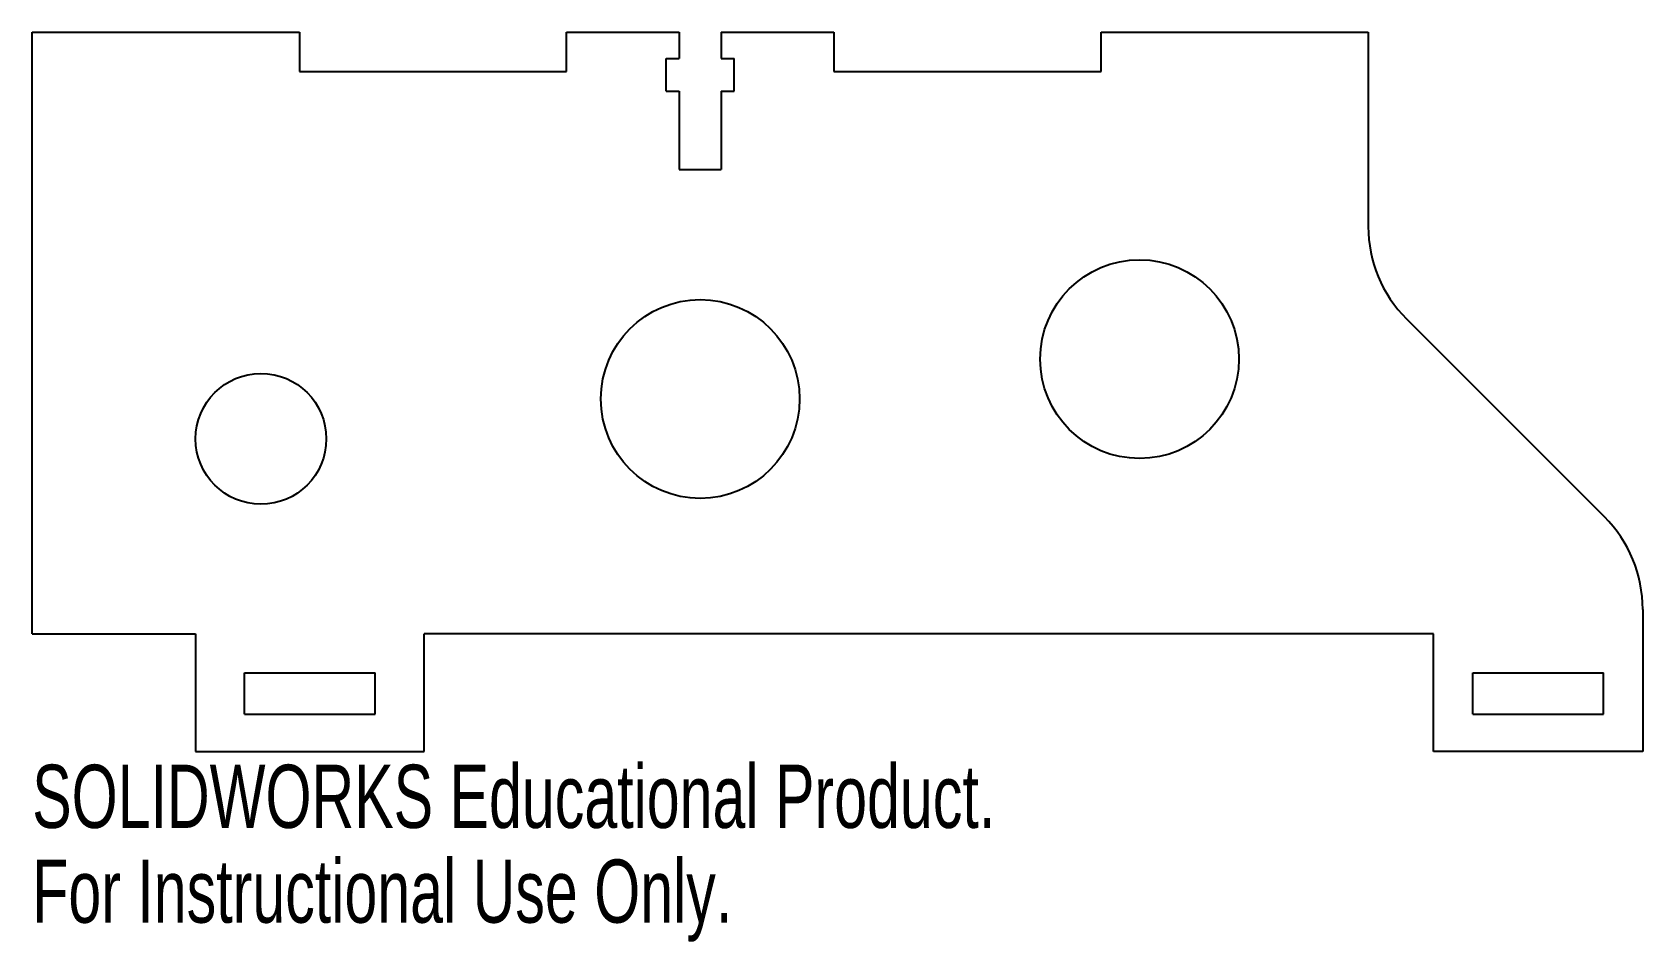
# Model space of a CAD drawing. Header units: millimetres. Extents: x 0 to 123, y -24 to 46.
import ezdxf

# ---------------------------------------------------------------- set-up
doc = ezdxf.new("R2010")
doc.units = ezdxf.units.MM
doc.styles.add('SLDTEXTSTYLE0', font='TXT', dxfattribs={"width": 0.7})

msp = doc.modelspace()

# ---------------------------------------------------------------- linework, layer by layer
at = {"color": 7, "linetype": 'Continuous', "lineweight": 25}
for p, q in [((0, 46), (20.44, 46)), ((0, 0), (0, 46)), ((20.44, 46), (20.44, 43)), ((40.89, 46), (49.51, 46)), ((40.89, 43), (40.89, 46)), ((49.51, 46), (49.51, 44)), ((52.71, 46), (61.33, 46)), ((52.71, 46), (52.71, 44)), ((61.33, 46), (61.33, 43)), ((81.78, 46), (102.22, 46)), ((81.78, 43), (81.78, 46)), ((102.22, 46), (102.22, 31.14)), ((48.51, 41.5), (48.51, 44)), ((48.51, 44), (49.51, 44)), ((52.71, 44), (53.71, 44)), ((53.71, 41.5), (53.71, 44)), ((20.44, 43), (40.89, 43)), ((61.33, 43), (81.78, 43)), ((48.51, 41.5), (49.51, 41.5)), ((49.51, 41.5), (49.51, 35.5)), ((52.71, 41.5), (53.71, 41.5)), ((52.71, 41.5), (52.71, 35.5)), ((49.51, 35.5), (52.71, 35.5)), ((105.15, 24.07), (120.29, 8.93)), ((123.22, 1.86), (123.22, -9)), ((0, 0), (12.5, 0)), ((12.5, 0), (12.5, -9)), ((30, -9), (30, 0)), ((107.22, 0), (30, 0)), ((107.22, -9), (107.22, 0)), ((16.25, -6.15), (16.25, -3)), ((16.25, -3), (26.25, -3)), ((26.25, -6.15), (26.25, -3)), ((110.22, -6.15), (110.22, -3)), ((110.22, -3), (120.22, -3)), ((120.22, -6.15), (120.22, -3)), ((16.25, -6.15), (26.25, -6.15)), ((110.22, -6.15), (120.22, -6.15)), ((12.5, -9), (30, -9)), ((123.22, -9), (107.22, -9))]:
    msp.add_line(p, q, dxfattribs=at)
for centre, radius in [((84.72, 21), 7.6), ((51.11, 17.95), 7.6), ((17.5, 14.9), 5)]:
    msp.add_circle(centre, radius, dxfattribs=at)
for centre, start, end in [((112.22, 31.14), 180, 225), ((113.22, 1.86), 0, 45)]:
    msp.add_arc(centre, 10, start, end, dxfattribs=at)

# ---------------------------------------------------------------- texts
at = {"color": 7, "linetype": 'Continuous', "char_height": 4.8336, "attachment_point": 1, "style": 'SLDTEXTSTYLE0'}
for s, insert in [('SOLIDWORKS Educational Product.', (0, -10.02)), ('For Instructional Use Only.', (0, -17.27))]:
    msp.add_mtext(s, dxfattribs=dict(at, insert=insert))

doc.saveas('drawing.dxf')
